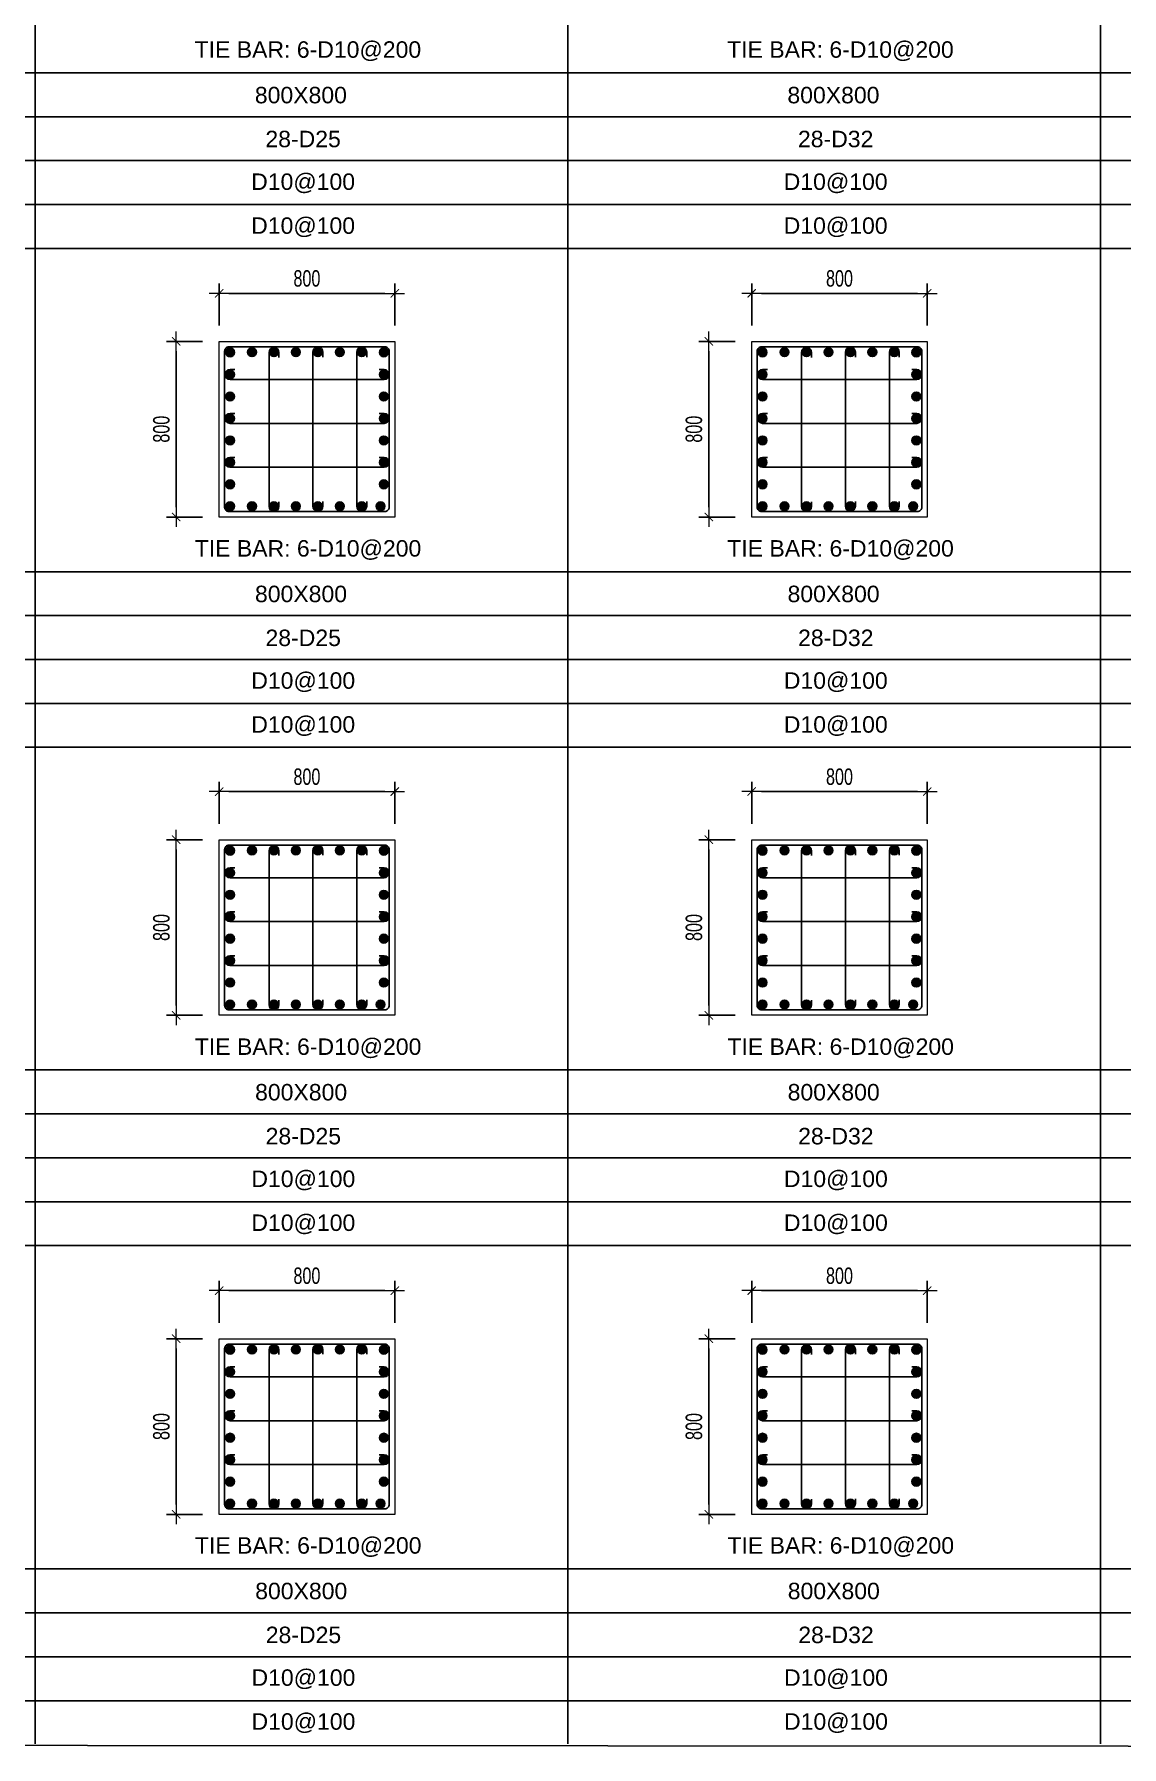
# Model space of a CAD drawing. Header units: millimetres. Extents: x 49323 to 538172, y -39336 to 181761.
# Drawn here: x 273228 to 278182, y 45997 to 53797 of the extents above; entities that cross this region are included whole.
import ezdxf
from ezdxf.enums import TextEntityAlignment as Align

# ---------------------------------------------------------------- set-up
doc = ezdxf.new("R2010")
doc.units = ezdxf.units.MM
doc.linetypes.add('CENTER2', pattern=[1.125, 0.75, -0.125, 0.125, -0.125])
doc.layers.get('Defpoints').update_dxf_attribs({"color": 151, "lineweight": 9})
for name, color, linetype in [('2', 2, 'Continuous'), ('A-ANNO-LEAD', 4, 'Continuous'), ('CEN', 1, 'CENTER2'), ('STL', 3, 'Continuous'), ('TIT1', 3, 'Continuous')]:
    doc.layers.add(name, color=color, linetype=linetype)
doc.layers.add('NDC_S_CONTINUOUS', color=3, linetype='Continuous', lineweight=20)
doc.layers.add('NDC_S_DIM', color=1, linetype='Continuous', lineweight=15)
doc.styles.add('NDC_ARIAL', font='arial.ttf', dxfattribs={"width": 0.85})
doc.styles.add('NDC_DIM', font='', dxfattribs={"width": 0.75})
doc.styles.get('NDC_DIM').set_extended_font_data('Dotum')
doc.dimstyles.new('NDC_dim_30', dxfattribs={"dimscale": 30, "dimtxt": 2.5, "dimasz": 1.5, "dimexe": 1.5, "dimexo": 2.5, "dimgap": 1, "dimtad": 1, "dimdec": 0, "dimzin": 0, "dimdsep": 46, "dimtxsty": 'NDC_DIM', "dimblk": 'DIMMARK', "dimcen": 0.09, "dimdle": 1.2, "dimclrd": 1, "dimclre": 1, "dimclrt": 3, "dimadec": 0, "dimazin": 0, "dimtfac": 1, "dimtdec": 0, "dimtix": 1, "dimtofl": 0, "dimtmove": 0, "dimatfit": 3, "dimfxl": 8, "dimfxlon": 1, "dimtolj": 1, "dimtzin": 0, "dimarcsym": 0})

# ---------------------------------------------------------------- blocks, each defined once
blk = doc.blocks.new('8')
at = {"layer": '2'}
blk.add_hatch(color=256, dxfattribs=at).paths.add_polyline_path([(20, 0, 0.386127), (1.9, 19.9), (-1.9, 19.9, 0.386127), (-20, 0, 1)])
blk.add_circle((0, 0), 20, dxfattribs=at)
blk = doc.blocks.new('5')
at = {"layer": 'CEN', "rotation": 180}
blk.add_blockref('8', (0, 0), dxfattribs=at)
blk = doc.blocks.new('DIMMARK')
at = {"layer": 'NDC_S_DIM', "color": 1}
blk.add_line((-1.5, 0), (1, 0), dxfattribs=at)
at = {"layer": 'NDC_S_DIM', "color": 2, "const_width": 0.1}
blk.add_lwpolyline([(-0.42, -0.42), (0.42, 0.42)], dxfattribs=at)
blk = doc.blocks.new('*D1246')
at = {"layer": 'Defpoints', "color": 0, "ltscale": 40, "transparency": 16777216}
for p in [(274869.8, 48074.3), (274069.8, 47852.9), (274869.8, 47852.9)]:
    blk.add_point(p, dxfattribs=at)
at = {"layer": 'NDC_S_DIM', "color": 1, "lineweight": -2, "ltscale": 40, "transparency": 16777216}
for p, q in [((274069.8, 47927.9), (274069.8, 48119.3)), ((274114.8, 48074.3), (274824.8, 48074.3)), ((274869.8, 47927.9), (274869.8, 48119.3))]:
    blk.add_line(p, q, dxfattribs=at)
at = {"layer": 'NDC_S_DIM', "color": 1, "lineweight": -2, "ltscale": 40, "transparency": 16777216, "xscale": 45, "yscale": 45, "zscale": 45, "rotation": 180}
blk.add_blockref('DIMMARK', (274069.8, 48074.3), dxfattribs=at)
at = {"layer": 'NDC_S_DIM', "color": 1, "lineweight": -2, "ltscale": 40, "transparency": 16777216, "xscale": 45, "yscale": 45, "zscale": 45}
blk.add_blockref('DIMMARK', (274869.8, 48074.3), dxfattribs=at)
at = {"layer": 'NDC_S_DIM', "color": 3, "ltscale": 40, "transparency": 16777216, "insert": (274469.8, 48141.9), "char_height": 75, "attachment_point": 5, "style": 'NDC_DIM'}
blk.add_mtext('\\A1;800', dxfattribs=at)
blk = doc.blocks.new('*D1247')
at = {"layer": 'Defpoints', "color": 0, "ltscale": 40, "transparency": 16777216}
for p in [(274069.8, 47855.5), (273874.5, 47055.5), (274069.8, 47055.5)]:
    blk.add_point(p, dxfattribs=at)
at = {"layer": 'NDC_S_DIM', "color": 1, "lineweight": -2, "ltscale": 40, "transparency": 16777216}
for p, q in [((273994.8, 47855.5), (273829.5, 47855.5)), ((273874.5, 47810.5), (273874.5, 47100.5)), ((273994.8, 47055.5), (273829.5, 47055.5))]:
    blk.add_line(p, q, dxfattribs=at)
at = {"layer": 'NDC_S_DIM', "color": 1, "lineweight": -2, "ltscale": 40, "transparency": 16777216, "xscale": 45, "yscale": 45, "zscale": 45}
for p, rotation in [((273874.5, 47855.5), 90), ((273874.5, 47055.5), 270)]:
    blk.add_blockref('DIMMARK', p, dxfattribs=dict(at, rotation=rotation))
at = {"layer": 'NDC_S_DIM', "color": 3, "ltscale": 40, "transparency": 16777216, "insert": (273806.9, 47455.5), "char_height": 75, "attachment_point": 5, "rotation": 90, "style": 'NDC_DIM'}
blk.add_mtext('\\A1;800', dxfattribs=at)
blk = doc.blocks.new('*D1248')
at = {"layer": 'Defpoints', "color": 0, "ltscale": 40, "transparency": 16777216}
for p in [(274869.8, 50347.2), (274069.8, 50125.8), (274869.8, 50125.8)]:
    blk.add_point(p, dxfattribs=at)
at = {"layer": 'NDC_S_DIM', "color": 1, "lineweight": -2, "ltscale": 40, "transparency": 16777216}
for p, q in [((274069.8, 50200.8), (274069.8, 50392.2)), ((274869.8, 50200.8), (274869.8, 50392.2)), ((274114.8, 50347.2), (274824.8, 50347.2))]:
    blk.add_line(p, q, dxfattribs=at)
at = {"layer": 'NDC_S_DIM', "color": 1, "lineweight": -2, "ltscale": 40, "transparency": 16777216, "xscale": 45, "yscale": 45, "zscale": 45, "rotation": 180}
blk.add_blockref('DIMMARK', (274069.8, 50347.2), dxfattribs=at)
at = {"layer": 'NDC_S_DIM', "color": 1, "lineweight": -2, "ltscale": 40, "transparency": 16777216, "xscale": 45, "yscale": 45, "zscale": 45}
blk.add_blockref('DIMMARK', (274869.8, 50347.2), dxfattribs=at)
at = {"layer": 'NDC_S_DIM', "color": 3, "ltscale": 40, "transparency": 16777216, "insert": (274469.8, 50414.7), "char_height": 75, "attachment_point": 5, "style": 'NDC_DIM'}
blk.add_mtext('\\A1;800', dxfattribs=at)
blk = doc.blocks.new('*D1249')
at = {"layer": 'Defpoints', "color": 0, "ltscale": 40, "transparency": 16777216}
for p in [(274069.8, 50128.3), (273874.5, 49328.3), (274069.8, 49328.3)]:
    blk.add_point(p, dxfattribs=at)
at = {"layer": 'NDC_S_DIM', "color": 1, "lineweight": -2, "ltscale": 40, "transparency": 16777216}
for p, q in [((273994.8, 50128.3), (273829.5, 50128.3)), ((273874.5, 50083.3), (273874.5, 49373.3)), ((273994.8, 49328.3), (273829.5, 49328.3))]:
    blk.add_line(p, q, dxfattribs=at)
at = {"layer": 'NDC_S_DIM', "color": 1, "lineweight": -2, "ltscale": 40, "transparency": 16777216, "xscale": 45, "yscale": 45, "zscale": 45}
for p, rotation in [((273874.5, 50128.3), 90), ((273874.5, 49328.3), 270)]:
    blk.add_blockref('DIMMARK', p, dxfattribs=dict(at, rotation=rotation))
at = {"layer": 'NDC_S_DIM', "color": 3, "ltscale": 40, "transparency": 16777216, "insert": (273806.9, 49728.3), "char_height": 75, "attachment_point": 5, "rotation": 90, "style": 'NDC_DIM'}
blk.add_mtext('\\A1;800', dxfattribs=at)
blk = doc.blocks.new('*D1250')
at = {"layer": 'Defpoints', "color": 0, "ltscale": 40, "transparency": 16777216}
for p in [(274869.8, 52616.6), (274069.8, 52395.2), (274869.8, 52395.2)]:
    blk.add_point(p, dxfattribs=at)
at = {"layer": 'NDC_S_DIM', "color": 1, "lineweight": -2, "ltscale": 40, "transparency": 16777216}
for p, q in [((274069.8, 52470.2), (274069.8, 52661.6)), ((274869.8, 52470.2), (274869.8, 52661.6)), ((274114.8, 52616.6), (274824.8, 52616.6))]:
    blk.add_line(p, q, dxfattribs=at)
at = {"layer": 'NDC_S_DIM', "color": 1, "lineweight": -2, "ltscale": 40, "transparency": 16777216, "xscale": 45, "yscale": 45, "zscale": 45, "rotation": 180}
blk.add_blockref('DIMMARK', (274069.8, 52616.6), dxfattribs=at)
at = {"layer": 'NDC_S_DIM', "color": 1, "lineweight": -2, "ltscale": 40, "transparency": 16777216, "xscale": 45, "yscale": 45, "zscale": 45}
blk.add_blockref('DIMMARK', (274869.8, 52616.6), dxfattribs=at)
at = {"layer": 'NDC_S_DIM', "color": 3, "ltscale": 40, "transparency": 16777216, "insert": (274469.8, 52684.2), "char_height": 75, "attachment_point": 5, "style": 'NDC_DIM'}
blk.add_mtext('\\A1;800', dxfattribs=at)
blk = doc.blocks.new('*D1251')
at = {"layer": 'Defpoints', "color": 0, "ltscale": 40, "transparency": 16777216}
for p in [(274069.8, 52397.8), (273874.5, 51597.8), (274069.8, 51597.8)]:
    blk.add_point(p, dxfattribs=at)
at = {"layer": 'NDC_S_DIM', "color": 1, "lineweight": -2, "ltscale": 40, "transparency": 16777216}
for p, q in [((273994.8, 52397.8), (273829.5, 52397.8)), ((273874.5, 52352.8), (273874.5, 51642.8)), ((273994.8, 51597.8), (273829.5, 51597.8))]:
    blk.add_line(p, q, dxfattribs=at)
at = {"layer": 'NDC_S_DIM', "color": 1, "lineweight": -2, "ltscale": 40, "transparency": 16777216, "xscale": 45, "yscale": 45, "zscale": 45}
for p, rotation in [((273874.5, 52397.8), 90), ((273874.5, 51597.8), 270)]:
    blk.add_blockref('DIMMARK', p, dxfattribs=dict(at, rotation=rotation))
at = {"layer": 'NDC_S_DIM', "color": 3, "ltscale": 40, "transparency": 16777216, "insert": (273806.9, 51997.8), "char_height": 75, "attachment_point": 5, "rotation": 90, "style": 'NDC_DIM'}
blk.add_mtext('\\A1;800', dxfattribs=at)
blk = doc.blocks.new('*D1256')
at = {"layer": 'Defpoints', "color": 0, "ltscale": 40, "transparency": 16777216}
for p in [(277295.9, 48074.3), (276495.9, 47852.9), (277295.9, 47852.9)]:
    blk.add_point(p, dxfattribs=at)
at = {"layer": 'NDC_S_DIM', "color": 1, "lineweight": -2, "ltscale": 40, "transparency": 16777216}
for p, q in [((276495.9, 47927.9), (276495.9, 48119.3)), ((276540.9, 48074.3), (277250.9, 48074.3)), ((277295.9, 47927.9), (277295.9, 48119.3))]:
    blk.add_line(p, q, dxfattribs=at)
at = {"layer": 'NDC_S_DIM', "color": 1, "lineweight": -2, "ltscale": 40, "transparency": 16777216, "xscale": 45, "yscale": 45, "zscale": 45, "rotation": 180}
blk.add_blockref('DIMMARK', (276495.9, 48074.3), dxfattribs=at)
at = {"layer": 'NDC_S_DIM', "color": 1, "lineweight": -2, "ltscale": 40, "transparency": 16777216, "xscale": 45, "yscale": 45, "zscale": 45}
blk.add_blockref('DIMMARK', (277295.9, 48074.3), dxfattribs=at)
at = {"layer": 'NDC_S_DIM', "color": 3, "ltscale": 40, "transparency": 16777216, "insert": (276895.9, 48141.9), "char_height": 75, "attachment_point": 5, "style": 'NDC_DIM'}
blk.add_mtext('\\A1;800', dxfattribs=at)
blk = doc.blocks.new('*D1257')
at = {"layer": 'Defpoints', "color": 0, "ltscale": 40, "transparency": 16777216}
for p in [(276495.9, 47855.5), (276300.5, 47055.5), (276495.9, 47055.5)]:
    blk.add_point(p, dxfattribs=at)
at = {"layer": 'NDC_S_DIM', "color": 1, "lineweight": -2, "ltscale": 40, "transparency": 16777216}
for p, q in [((276420.9, 47855.5), (276255.5, 47855.5)), ((276300.5, 47810.5), (276300.5, 47100.5)), ((276420.9, 47055.5), (276255.5, 47055.5))]:
    blk.add_line(p, q, dxfattribs=at)
at = {"layer": 'NDC_S_DIM', "color": 1, "lineweight": -2, "ltscale": 40, "transparency": 16777216, "xscale": 45, "yscale": 45, "zscale": 45}
for p, rotation in [((276300.5, 47855.5), 90), ((276300.5, 47055.5), 270)]:
    blk.add_blockref('DIMMARK', p, dxfattribs=dict(at, rotation=rotation))
at = {"layer": 'NDC_S_DIM', "color": 3, "ltscale": 40, "transparency": 16777216, "insert": (276233, 47455.5), "char_height": 75, "attachment_point": 5, "rotation": 90, "style": 'NDC_DIM'}
blk.add_mtext('\\A1;800', dxfattribs=at)
blk = doc.blocks.new('*D1258')
at = {"layer": 'Defpoints', "color": 0, "ltscale": 40, "transparency": 16777216}
for p in [(277295.9, 50347.2), (276495.9, 50125.8), (277295.9, 50125.8)]:
    blk.add_point(p, dxfattribs=at)
at = {"layer": 'NDC_S_DIM', "color": 1, "lineweight": -2, "ltscale": 40, "transparency": 16777216}
for p, q in [((276495.9, 50200.8), (276495.9, 50392.2)), ((277295.9, 50200.8), (277295.9, 50392.2)), ((276540.9, 50347.2), (277250.9, 50347.2))]:
    blk.add_line(p, q, dxfattribs=at)
at = {"layer": 'NDC_S_DIM', "color": 1, "lineweight": -2, "ltscale": 40, "transparency": 16777216, "xscale": 45, "yscale": 45, "zscale": 45, "rotation": 180}
blk.add_blockref('DIMMARK', (276495.9, 50347.2), dxfattribs=at)
at = {"layer": 'NDC_S_DIM', "color": 1, "lineweight": -2, "ltscale": 40, "transparency": 16777216, "xscale": 45, "yscale": 45, "zscale": 45}
blk.add_blockref('DIMMARK', (277295.9, 50347.2), dxfattribs=at)
at = {"layer": 'NDC_S_DIM', "color": 3, "ltscale": 40, "transparency": 16777216, "insert": (276895.9, 50414.7), "char_height": 75, "attachment_point": 5, "style": 'NDC_DIM'}
blk.add_mtext('\\A1;800', dxfattribs=at)
blk = doc.blocks.new('*D1259')
at = {"layer": 'Defpoints', "color": 0, "ltscale": 40, "transparency": 16777216}
for p in [(276495.9, 50128.3), (276300.5, 49328.3), (276495.9, 49328.3)]:
    blk.add_point(p, dxfattribs=at)
at = {"layer": 'NDC_S_DIM', "color": 1, "lineweight": -2, "ltscale": 40, "transparency": 16777216}
for p, q in [((276420.9, 50128.3), (276255.5, 50128.3)), ((276300.5, 50083.3), (276300.5, 49373.3)), ((276420.9, 49328.3), (276255.5, 49328.3))]:
    blk.add_line(p, q, dxfattribs=at)
at = {"layer": 'NDC_S_DIM', "color": 1, "lineweight": -2, "ltscale": 40, "transparency": 16777216, "xscale": 45, "yscale": 45, "zscale": 45}
for p, rotation in [((276300.5, 50128.3), 90), ((276300.5, 49328.3), 270)]:
    blk.add_blockref('DIMMARK', p, dxfattribs=dict(at, rotation=rotation))
at = {"layer": 'NDC_S_DIM', "color": 3, "ltscale": 40, "transparency": 16777216, "insert": (276233, 49728.3), "char_height": 75, "attachment_point": 5, "rotation": 90, "style": 'NDC_DIM'}
blk.add_mtext('\\A1;800', dxfattribs=at)
blk = doc.blocks.new('*D1260')
at = {"layer": 'Defpoints', "color": 0, "ltscale": 40, "transparency": 16777216}
for p in [(277295.9, 52616.6), (276495.9, 52395.2), (277295.9, 52395.2)]:
    blk.add_point(p, dxfattribs=at)
at = {"layer": 'NDC_S_DIM', "color": 1, "lineweight": -2, "ltscale": 40, "transparency": 16777216}
for p, q in [((276495.9, 52470.2), (276495.9, 52661.6)), ((277295.9, 52470.2), (277295.9, 52661.6)), ((276540.9, 52616.6), (277250.9, 52616.6))]:
    blk.add_line(p, q, dxfattribs=at)
at = {"layer": 'NDC_S_DIM', "color": 1, "lineweight": -2, "ltscale": 40, "transparency": 16777216, "xscale": 45, "yscale": 45, "zscale": 45, "rotation": 180}
blk.add_blockref('DIMMARK', (276495.9, 52616.6), dxfattribs=at)
at = {"layer": 'NDC_S_DIM', "color": 1, "lineweight": -2, "ltscale": 40, "transparency": 16777216, "xscale": 45, "yscale": 45, "zscale": 45}
blk.add_blockref('DIMMARK', (277295.9, 52616.6), dxfattribs=at)
at = {"layer": 'NDC_S_DIM', "color": 3, "ltscale": 40, "transparency": 16777216, "insert": (276895.9, 52684.2), "char_height": 75, "attachment_point": 5, "style": 'NDC_DIM'}
blk.add_mtext('\\A1;800', dxfattribs=at)
blk = doc.blocks.new('*D1261')
at = {"layer": 'Defpoints', "color": 0, "ltscale": 40, "transparency": 16777216}
for p in [(276495.9, 52397.8), (276300.5, 51597.8), (276495.9, 51597.8)]:
    blk.add_point(p, dxfattribs=at)
at = {"layer": 'NDC_S_DIM', "color": 1, "lineweight": -2, "ltscale": 40, "transparency": 16777216}
for p, q in [((276420.9, 52397.8), (276255.5, 52397.8)), ((276300.5, 52352.8), (276300.5, 51642.8)), ((276420.9, 51597.8), (276255.5, 51597.8))]:
    blk.add_line(p, q, dxfattribs=at)
at = {"layer": 'NDC_S_DIM', "color": 1, "lineweight": -2, "ltscale": 40, "transparency": 16777216, "xscale": 45, "yscale": 45, "zscale": 45}
for p, rotation in [((276300.5, 52397.8), 90), ((276300.5, 51597.8), 270)]:
    blk.add_blockref('DIMMARK', p, dxfattribs=dict(at, rotation=rotation))
at = {"layer": 'NDC_S_DIM', "color": 3, "ltscale": 40, "transparency": 16777216, "insert": (276233, 51997.8), "char_height": 75, "attachment_point": 5, "rotation": 90, "style": 'NDC_DIM'}
blk.add_mtext('\\A1;800', dxfattribs=at)

msp = doc.modelspace()

# ---------------------------------------------------------------- linework, layer by layer
at = {"layer": '2', "lineweight": -2, "ltscale": 1000}
for points in [[(274844.8, 52352.8), (274844.8, 51642.8, -0.414214), (274824.8, 51622.8), (274114.8, 51622.8, -0.414214), (274094.8, 51642.8), (274094.8, 52352.8, -0.414214), (274114.8, 52372.8), (274824.8, 52372.8, -0.414214)], [(277270.9, 52352.8), (277270.9, 51642.8, -0.414214), (277250.9, 51622.8), (276540.9, 51622.8, -0.414214), (276520.9, 51642.8), (276520.9, 52352.8, -0.414214), (276540.9, 52372.8), (277250.9, 52372.8, -0.414214)], [(274844.8, 50083.3), (274844.8, 49373.3, -0.414214), (274824.8, 49353.3), (274114.8, 49353.3, -0.414214), (274094.8, 49373.3), (274094.8, 50083.3, -0.414214), (274114.8, 50103.3), (274824.8, 50103.3, -0.414214)], [(277270.9, 50083.3), (277270.9, 49373.3, -0.414214), (277250.9, 49353.3), (276540.9, 49353.3, -0.414214), (276520.9, 49373.3), (276520.9, 50083.3, -0.414214), (276540.9, 50103.3), (277250.9, 50103.3, -0.414214)], [(274844.8, 47810.5), (274844.8, 47100.5, -0.414214), (274824.8, 47080.5), (274114.8, 47080.5, -0.414214), (274094.8, 47100.5), (274094.8, 47810.5, -0.414214), (274114.8, 47830.5), (274824.8, 47830.5, -0.414214)], [(277270.9, 47810.5), (277270.9, 47100.5, -0.414214), (277250.9, 47080.5), (276540.9, 47080.5, -0.414214), (276520.9, 47100.5), (276520.9, 47810.5, -0.414214), (276540.9, 47830.5), (277250.9, 47830.5, -0.414214)]]:
    msp.add_lwpolyline(points, format="xyb", close=True, dxfattribs=at)
at = {"layer": '2'}
for points in [[(274342.1, 51667.4), (274342.1, 51645.3, -1), (274297.1, 51645.3), (274297.1, 52347.3, -1), (274342.1, 52347.3), (274342.1, 52325.1)], [(274542.1, 51668.9), (274542.1, 51646.8, -1), (274497.1, 51646.8), (274497.1, 52348.8, -1), (274542.1, 52348.8), (274542.1, 52326.6)], [(274742.1, 51668.9), (274742.1, 51646.8, -1), (274697.1, 51646.8), (274697.1, 52348.8, -1), (274742.1, 52348.8), (274742.1, 52326.6)], [(276768.2, 51667.4), (276768.2, 51645.3, -1), (276723.2, 51645.3), (276723.2, 52347.3, -1), (276768.2, 52347.3), (276768.2, 52325.1)], [(276968.2, 51668.9), (276968.2, 51646.8, -1), (276923.2, 51646.8), (276923.2, 52348.8, -1), (276968.2, 52348.8), (276968.2, 52326.6)], [(277168.2, 51668.9), (277168.2, 51646.8, -1), (277123.2, 51646.8), (277123.2, 52348.8, -1), (277168.2, 52348.8), (277168.2, 52326.6)], [(274141.7, 52269.3), (274119.6, 52269.3, 1), (274119.6, 52224.3), (274821.6, 52224.3, 1), (274821.6, 52269.3), (274799.5, 52269.3)], [(276567.8, 52269.3), (276545.7, 52269.3, 1), (276545.7, 52224.3), (277247.7, 52224.3, 1), (277247.7, 52269.3), (277225.6, 52269.3)], [(274141.7, 52069.3), (274119.6, 52069.3, 1), (274119.6, 52024.3), (274821.6, 52024.3, 1), (274821.6, 52069.3), (274799.5, 52069.3)], [(276567.8, 52069.3), (276545.7, 52069.3, 1), (276545.7, 52024.3), (277247.7, 52024.3, 1), (277247.7, 52069.3), (277225.6, 52069.3)], [(274141.7, 51869.3), (274119.6, 51869.3, 1), (274119.6, 51824.3), (274821.6, 51824.3, 1), (274821.6, 51869.3), (274799.5, 51869.3)], [(276567.8, 51869.3), (276545.7, 51869.3, 1), (276545.7, 51824.3), (277247.7, 51824.3, 1), (277247.7, 51869.3), (277225.6, 51869.3)], [(274342.1, 49398), (274342.1, 49375.8, -1), (274297.1, 49375.8), (274297.1, 50077.8, -1), (274342.1, 50077.8), (274342.1, 50055.7)], [(274542.1, 49399.5), (274542.1, 49377.3, -1), (274497.1, 49377.3), (274497.1, 50079.3, -1), (274542.1, 50079.3), (274542.1, 50057.2)], [(274742.1, 49399.5), (274742.1, 49377.3, -1), (274697.1, 49377.3), (274697.1, 50079.3, -1), (274742.1, 50079.3), (274742.1, 50057.2)], [(276768.2, 49398), (276768.2, 49375.8, -1), (276723.2, 49375.8), (276723.2, 50077.8, -1), (276768.2, 50077.8), (276768.2, 50055.7)], [(276968.2, 49399.5), (276968.2, 49377.3, -1), (276923.2, 49377.3), (276923.2, 50079.3, -1), (276968.2, 50079.3), (276968.2, 50057.2)], [(277168.2, 49399.5), (277168.2, 49377.3, -1), (277123.2, 49377.3), (277123.2, 50079.3, -1), (277168.2, 50079.3), (277168.2, 50057.2)], [(274141.7, 49999.9), (274119.6, 49999.9, 1), (274119.6, 49954.9), (274821.6, 49954.9, 1), (274821.6, 49999.9), (274799.5, 49999.9)], [(276567.8, 49999.9), (276545.7, 49999.9, 1), (276545.7, 49954.9), (277247.7, 49954.9, 1), (277247.7, 49999.9), (277225.6, 49999.9)], [(274141.7, 49799.9), (274119.6, 49799.9, 1), (274119.6, 49754.9), (274821.6, 49754.9, 1), (274821.6, 49799.9), (274799.5, 49799.9)], [(276567.8, 49799.9), (276545.7, 49799.9, 1), (276545.7, 49754.9), (277247.7, 49754.9, 1), (277247.7, 49799.9), (277225.6, 49799.9)], [(274141.7, 49599.9), (274119.6, 49599.9, 1), (274119.6, 49554.9), (274821.6, 49554.9, 1), (274821.6, 49599.9), (274799.5, 49599.9)], [(276567.8, 49599.9), (276545.7, 49599.9, 1), (276545.7, 49554.9), (277247.7, 49554.9, 1), (277247.7, 49599.9), (277225.6, 49599.9)], [(274342.1, 47125.1), (274342.1, 47103, -1), (274297.1, 47103), (274297.1, 47805, -1), (274342.1, 47805), (274342.1, 47782.8)], [(274542.1, 47126.6), (274542.1, 47104.5, -1), (274497.1, 47104.5), (274497.1, 47806.5, -1), (274542.1, 47806.5), (274542.1, 47784.3)], [(274742.1, 47126.6), (274742.1, 47104.5, -1), (274697.1, 47104.5), (274697.1, 47806.5, -1), (274742.1, 47806.5), (274742.1, 47784.3)], [(276768.2, 47125.1), (276768.2, 47103, -1), (276723.2, 47103), (276723.2, 47805, -1), (276768.2, 47805), (276768.2, 47782.8)], [(276968.2, 47126.6), (276968.2, 47104.5, -1), (276923.2, 47104.5), (276923.2, 47806.5, -1), (276968.2, 47806.5), (276968.2, 47784.3)], [(277168.2, 47126.6), (277168.2, 47104.5, -1), (277123.2, 47104.5), (277123.2, 47806.5, -1), (277168.2, 47806.5), (277168.2, 47784.3)], [(274141.7, 47727), (274119.6, 47727, 1), (274119.6, 47682), (274821.6, 47682, 1), (274821.6, 47727), (274799.5, 47727)], [(276567.8, 47727), (276545.7, 47727, 1), (276545.7, 47682), (277247.7, 47682, 1), (277247.7, 47727), (277225.6, 47727)], [(274141.7, 47527), (274119.6, 47527, 1), (274119.6, 47482), (274821.6, 47482, 1), (274821.6, 47527), (274799.5, 47527)], [(276567.8, 47527), (276545.7, 47527, 1), (276545.7, 47482), (277247.7, 47482, 1), (277247.7, 47527), (277225.6, 47527)], [(274141.7, 47327), (274119.6, 47327, 1), (274119.6, 47282), (274821.6, 47282, 1), (274821.6, 47327), (274799.5, 47327)], [(276567.8, 47327), (276545.7, 47327, 1), (276545.7, 47282), (277247.7, 47282, 1), (277247.7, 47327), (277225.6, 47327)]]:
    msp.add_lwpolyline(points, format="xyb", dxfattribs=at)
at = {"layer": 'A-ANNO-LEAD'}
msp.add_lwpolyline([(261616.2, 46010.1), (282951.2, 45997), (282951.2, 62617), (261616.2, 62630.1)], close=True, dxfattribs=at)
at = {"layer": 'NDC_S_CONTINUOUS', "ltscale": 70}
for points in [[(274869.8, 52397.8), (274869.8, 51597.8), (274069.8, 51597.8), (274069.8, 52397.8), (274869.8, 52397.8)], [(277295.9, 52397.8), (277295.9, 51597.8), (276495.9, 51597.8), (276495.9, 52397.8), (277295.9, 52397.8)], [(274869.8, 50128.3), (274869.8, 49328.3), (274069.8, 49328.3), (274069.8, 50128.3), (274869.8, 50128.3)], [(277295.9, 50128.3), (277295.9, 49328.3), (276495.9, 49328.3), (276495.9, 50128.3), (277295.9, 50128.3)], [(274869.8, 47855.5), (274869.8, 47055.5), (274069.8, 47055.5), (274069.8, 47855.5), (274869.8, 47855.5)], [(277295.9, 47855.5), (277295.9, 47055.5), (276495.9, 47055.5), (276495.9, 47855.5), (277295.9, 47855.5)]]:
    msp.add_lwpolyline(points, dxfattribs=at)
at = {"layer": 'TIT1'}
for p, q in [((273232.4, 62144.9), (273232.4, 46010.1)), ((275658.5, 62144.9), (275658.5, 46010.1)), ((278084.6, 62144.9), (278084.6, 46010.1)), ((282949.6, 52820.9), (261614.6, 52820.9)), ((282950.1, 50548.9), (268380.2, 50548.9)), ((282950.7, 48279.5), (268380.2, 48279.5))]:
    msp.add_line(p, q, dxfattribs=at)
at = {"layer": 'TIT1', "color": 8}
for p, q in [((282936.8, 53620.9), (262242.5, 53620.9)), ((282936.8, 53420.9), (262242.5, 53420.9)), ((282936.8, 53220.9), (262242.5, 53220.9)), ((282936.8, 53020.9), (262671.7, 53020.9)), ((282950.1, 51348.9), (268380.2, 51348.9)), ((282950.1, 51148.9), (268380.2, 51148.9)), ((282950.1, 50948.9), (268380.2, 50948.9)), ((282950.1, 50748.9), (268380.2, 50748.9)), ((282950.7, 49079.5), (268380.2, 49079.5)), ((282950.7, 48879.5), (268380.2, 48879.5)), ((282950.7, 48679.5), (268380.2, 48679.5)), ((282950.7, 48479.5), (268380.2, 48479.5)), ((282951.2, 46806.6), (268380.2, 46806.6)), ((282951.2, 46606.6), (268380.2, 46606.6)), ((282951.2, 46406.6), (268380.2, 46406.6)), ((282951.2, 46206.6), (268380.2, 46206.6))]:
    msp.add_line(p, q, dxfattribs=at)

# ---------------------------------------------------------------- block references
at = {"layer": 'STL', "xscale": -1}
for p in [(274119.6, 52347.8), (276545.7, 52347.8), (274119.6, 52246.8), (276545.7, 52246.8), (274119.6, 52146.8), (276545.7, 52146.8), (274119.6, 52046.8), (276545.7, 52046.8), (274119.6, 51946.8), (276545.7, 51946.8), (274119.6, 51846.8), (276545.7, 51846.8), (274119.6, 51746.8), (276545.7, 51746.8), (274119.6, 51646.8), (276545.7, 51646.8), (274119.6, 50078.3), (276545.7, 50078.3), (274119.6, 49977.4), (276545.7, 49977.4), (274119.6, 49877.4), (276545.7, 49877.4), (274119.6, 49777.4), (276545.7, 49777.4), (274119.6, 49677.4), (276545.7, 49677.4), (274119.6, 49577.4), (276545.7, 49577.4), (274119.6, 49477.4), (276545.7, 49477.4), (274119.6, 49377.4), (276545.7, 49377.4), (274119.6, 47805.5), (276545.7, 47805.5), (274119.6, 47704.5), (276545.7, 47704.5), (274119.6, 47604.5), (276545.7, 47604.5), (274119.6, 47504.5), (276545.7, 47504.5), (274119.6, 47404.5), (276545.7, 47404.5), (274119.6, 47304.5), (276545.7, 47304.5), (274119.6, 47204.5), (276545.7, 47204.5), (274119.6, 47104.5), (276545.7, 47104.5)]:
    msp.add_blockref('5', p, dxfattribs=at)
at = {"layer": 'STL', "xscale": -1, "rotation": 270}
for p in [(274219.6, 52348.8), (274319.6, 52348.8), (274419.6, 52348.8), (274519.6, 52348.8), (274619.6, 52348.8), (274719.6, 52348.8), (276645.7, 52348.8), (276745.7, 52348.8), (276845.7, 52348.8), (276945.7, 52348.8), (277045.7, 52348.8), (277145.7, 52348.8), (274119.6, 51646.8), (274219.6, 51646.8), (274319.6, 51646.8), (274419.6, 51646.8), (274519.6, 51646.8), (274619.6, 51646.8), (274719.6, 51646.8), (274805.5, 51646.8), (276545.7, 51646.8), (276645.7, 51646.8), (276745.7, 51646.8), (276845.7, 51646.8), (276945.7, 51646.8), (277045.7, 51646.8), (277145.7, 51646.8), (277231.6, 51646.8), (274219.6, 50079.3), (274319.6, 50079.3), (274419.6, 50079.3), (274519.6, 50079.3), (274619.6, 50079.3), (274719.6, 50079.3), (276645.7, 50079.3), (276745.7, 50079.3), (276845.7, 50079.3), (276945.7, 50079.3), (277045.7, 50079.3), (277145.7, 50079.3), (274119.6, 49377.4), (274219.6, 49377.4), (274319.6, 49377.4), (274419.6, 49377.4), (274519.6, 49377.4), (274619.6, 49377.4), (274719.6, 49377.4), (274805.5, 49377.4), (276545.7, 49377.4), (276645.7, 49377.4), (276745.7, 49377.4), (276845.7, 49377.4), (276945.7, 49377.4), (277045.7, 49377.4), (277145.7, 49377.4), (277231.6, 49377.4), (274219.6, 47806.5), (274319.6, 47806.5), (274419.6, 47806.5), (274519.6, 47806.5), (274619.6, 47806.5), (274719.6, 47806.5), (276645.7, 47806.5), (276745.7, 47806.5), (276845.7, 47806.5), (276945.7, 47806.5), (277045.7, 47806.5), (277145.7, 47806.5), (274119.6, 47104.5), (274219.6, 47104.5), (274319.6, 47104.5), (274419.6, 47104.5), (274519.6, 47104.5), (274619.6, 47104.5), (274719.6, 47104.5), (274805.5, 47104.5), (276545.7, 47104.5), (276645.7, 47104.5), (276745.7, 47104.5), (276845.7, 47104.5), (276945.7, 47104.5), (277045.7, 47104.5), (277145.7, 47104.5), (277231.6, 47104.5)]:
    msp.add_blockref('5', p, dxfattribs=at)
at = {"layer": 'STL'}
for p in [(274820, 52347.8), (277246.1, 52347.8), (274820, 52246.8), (277246.1, 52246.8), (274820, 52146.8), (277246.1, 52146.8), (274820, 52046.8), (277246.1, 52046.8), (274820, 51946.8), (277246.1, 51946.8), (274820, 51846.8), (277246.1, 51846.8), (274820, 51746.8), (277246.1, 51746.8), (274820, 50078.3), (277246.1, 50078.3), (274820, 49977.4), (277246.1, 49977.4), (274820, 49877.4), (277246.1, 49877.4), (274820, 49777.4), (277246.1, 49777.4), (274820, 49677.4), (277246.1, 49677.4), (274820, 49577.4), (277246.1, 49577.4), (274820, 49477.4), (277246.1, 49477.4), (274820, 47805.5), (277246.1, 47805.5), (274820, 47704.5), (277246.1, 47704.5), (274820, 47604.5), (277246.1, 47604.5), (274820, 47504.5), (277246.1, 47504.5), (274820, 47404.5), (277246.1, 47404.5), (274820, 47304.5), (277246.1, 47304.5), (274820, 47204.5), (277246.1, 47204.5)]:
    msp.add_blockref('5', p, dxfattribs=at)

# ---------------------------------------------------------------- texts
at = {"layer": 'TIT1', "style": 'NDC_ARIAL'}
for s, p in [('TIE BAR: 6-D10@200', (274474.2, 53721.5)), ('TIE BAR: 6-D10@200', (276900.3, 53721.5)), ('800X800', (274442.3, 53519.6)), ('800X800', (276868.4, 53519.6)), ('28-D25', (274452.4, 53319.6)), ('28-D32', (276878.5, 53319.6)), ('D10@100', (274452.4, 53119.6)), ('D10@100', (276878.5, 53119.6)), ('D10@100', (274452.4, 52919.6)), ('D10@100', (276878.5, 52919.6)), ('TIE BAR: 6-D10@200', (274474.7, 51449.5)), ('TIE BAR: 6-D10@200', (276900.8, 51449.5)), ('800X800', (274442.9, 51247.6)), ('800X800', (276869, 51247.6)), ('28-D25', (274452.9, 51047.6)), ('28-D32', (276879, 51047.6)), ('D10@100', (274452.9, 50847.6)), ('D10@100', (276879, 50847.6)), ('D10@100', (274452.9, 50647.6)), ('D10@100', (276879, 50647.6)), ('TIE BAR: 6-D10@200', (274475.2, 49180.1)), ('TIE BAR: 6-D10@200', (276901.3, 49180.1)), ('800X800', (274443.4, 48978.2)), ('800X800', (276869.5, 48978.2)), ('28-D25', (274453.5, 48778.2)), ('28-D32', (276879.5, 48778.2)), ('D10@100', (274453.5, 48578.2)), ('D10@100', (276879.5, 48578.2)), ('D10@100', (274453.5, 48378.2)), ('D10@100', (276879.5, 48378.2)), ('TIE BAR: 6-D10@200', (274475.7, 46908.4)), ('TIE BAR: 6-D10@200', (276901.8, 46908.4)), ('800X800', (274443.9, 46706.5)), ('800X800', (276870, 46706.5)), ('28-D25', (274454, 46506.5)), ('28-D32', (276880.1, 46506.5)), ('D10@100', (274454, 46306.5)), ('D10@100', (276880.1, 46306.5)), ('D10@100', (274454, 46106.5)), ('D10@100', (276880.1, 46106.5))]:
    msp.add_text(s, height=75, dxfattribs=at).set_placement(p, align=Align.MIDDLE)

# ---------------------------------------------------------------- dimensions: what is measured, and where the dimension line sits
at = {"layer": 'NDC_S_DIM', "ltscale": 40}
for base, p1, p2, picture, middle in [((274869.8, 52616.6), (274069.8, 52395.2), (274869.8, 52395.2), '*D1250', (274469.8, 52684.2)), ((277295.9, 52616.6), (276495.9, 52395.2), (277295.9, 52395.2), '*D1260', (276895.9, 52684.2)), ((274869.8, 50347.2), (274069.8, 50125.8), (274869.8, 50125.8), '*D1248', (274469.8, 50414.7)), ((277295.9, 50347.2), (276495.9, 50125.8), (277295.9, 50125.8), '*D1258', (276895.9, 50414.7)), ((274869.8, 48074.3), (274069.8, 47852.9), (274869.8, 47852.9), '*D1246', (274469.8, 48141.9)), ((277295.9, 48074.3), (276495.9, 47852.9), (277295.9, 47852.9), '*D1256', (276895.9, 48141.9))]:
    dim = msp.add_linear_dim(base=base, p1=p1, p2=p2, dimstyle='NDC_dim_30', dxfattribs=at)
    dim.commit()
    dim.dimension.update_dxf_attribs({"geometry": picture, "text_midpoint": middle})
for base, p1, p2, picture, middle in [((273874.5, 51597.8), (274069.8, 52397.8), (274069.8, 51597.8), '*D1251', (273806.9, 51997.8)), ((276300.5, 51597.8), (276495.9, 52397.8), (276495.9, 51597.8), '*D1261', (276233, 51997.8)), ((273874.5, 49328.3), (274069.8, 50128.3), (274069.8, 49328.3), '*D1249', (273806.9, 49728.3)), ((276300.5, 49328.3), (276495.9, 50128.3), (276495.9, 49328.3), '*D1259', (276233, 49728.3)), ((273874.5, 47055.5), (274069.8, 47855.5), (274069.8, 47055.5), '*D1247', (273806.9, 47455.5)), ((276300.5, 47055.5), (276495.9, 47855.5), (276495.9, 47055.5), '*D1257', (276233, 47455.5))]:
    dim = msp.add_linear_dim(base=base, p1=p1, p2=p2, angle=90, dimstyle='NDC_dim_30', dxfattribs=at)
    dim.commit()
    dim.dimension.update_dxf_attribs({"geometry": picture, "text_midpoint": middle})

doc.saveas('drawing.dxf')
